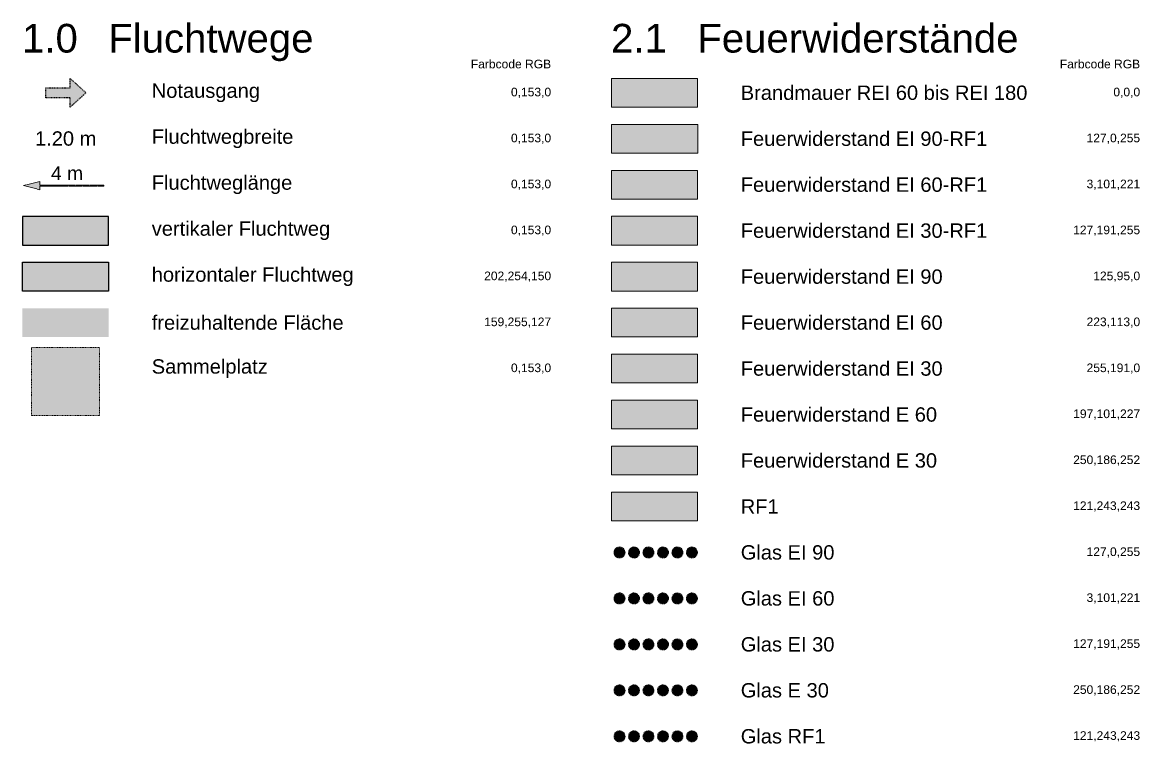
# Paper-space layout 'Layout1' of a CAD drawing. Header units: metres. Extents: x 6 to 406, y 9 to 566.
# Drawn here: x 6.1 to 200.5, y 440.2 to 565.7 of the extents above; entities that cross this region are included whole.
import ezdxf

# ---------------------------------------------------------------- set-up
doc = ezdxf.new("R2010")
doc.units = ezdxf.units.M
doc.header["$PDMODE"] = 3
doc.header["$PDSIZE"] = 0.01
doc.linetypes.add('AL_0_Ausgezogen', pattern=[1, 1, 0])
doc.layers.get('0').update_dxf_attribs({"linetype": 'AL_0_Ausgezogen', "lineweight": 18})
doc.layers.get('Defpoints').update_dxf_attribs({"linetype": 'AL_0_Ausgezogen', "lineweight": 18})
doc.layers.add('BS_Symbole', color=7, linetype='AL_0_Ausgezogen', lineweight=18)
doc.styles.add('ARIAL', font='arial.ttf')
doc.styles.add('Arial_30_S', font='arial.ttf', dxfattribs={"height": 3})
doc.styles.get("Standard").update_dxf_attribs({"font": 'arial.ttf'})
doc.dimstyles.new('EBBE_Linear_cm', dxfattribs={"dimtxt": 3, "dimasz": 2, "dimexe": 1.5, "dimexo": 2, "dimgap": 1, "dimtad": 1, "dimrnd": 0.01, "dimzin": 1, "dimdsep": 46, "dimtxsty": 'Arial_30_S', "dimcen": 0, "dimdle": 1.5, "dimclrd": 1, "dimclre": 1, "dimclrt": 1, "dimazin": 2, "dimtfac": 1, "dimtmove": 0, "dimatfit": 3, "dimfxl": 1, "dimtfillclr": 256, "dimtolj": 1, "dimtzin": 0, "dimarcsym": 2})
pattern_1 = [(0, (2587595.9456, 1210145.1666), (0, 6.985), [5.08, -1.905]), (90, (2587595.9456, 1210145.1666), (-6.985, 4e-16), [5.08, -1.905])]

# ---------------------------------------------------------------- blocks, each defined once
blk = doc.blocks.new('Freizuhaltende Flaeche')
at = {"linetype": 'ByBlock', "lineweight": 5, "true_color": 0x9fff7f}
h = blk.add_hatch(color=81, dxfattribs=at)
h.dxf.hatch_style = 1
h.paths.add_polyline_path([(750, -250), (750, 250), (-750, 250), (-750, -250)])
h.paths.add_polyline_path([(-596, -225), (-725, -96), (-725, 123), (-377, -225)], flags=0)
h.paths.add_polyline_path([(-725, 159), (-725, 225), (-572, 225), (-122, -225), (-341, -225)], flags=16)
h.paths.add_polyline_path([(-631, -225), (-725, -225), (-725, -131)], flags=0)
h.paths.add_polyline_path([(-537, 225), (-318, 225), (132, -225), (-87, -225)], flags=16)
h.paths.add_polyline_path([(-282, 225), (-63, 225), (387, -225), (168, -225)], flags=16)
h.paths.add_polyline_path([(-28, 225), (191, 225), (641, -225), (422, -225)], flags=16)
h.paths.add_polyline_path([(227, 225), (446, 225), (725, -54), (725, -225), (677, -225)], flags=16)
h.paths.add_polyline_path([(481, 225), (701, 225), (725, 201), (725, -19)], flags=0)
at = {"lineweight": 5, "true_color": 0xfafafa}
h = blk.add_hatch(color=7, dxfattribs=at)
h.paths.add_polyline_path([(-725, -225), (-631, -225), (-725, -131)], flags=0)
h.paths.add_polyline_path([(-725, 123), (-725, -96), (-596, -225), (-377, -225)], flags=0)
h.paths.add_polyline_path([(-572, 225), (-725, 225), (-725, 159), (-341, -225), (-122, -225)])
h.paths.add_polyline_path([(-87, -225), (132, -225), (-318, 225), (-537, 225)])
h.paths.add_polyline_path([(168, -225), (387, -225), (-63, 225), (-282, 225)])
h.paths.add_polyline_path([(191, 225), (-28, 225), (422, -225), (641, -225)])
h.paths.add_polyline_path([(446, 225), (227, 225), (677, -225), (725, -225), (725, -54)])
h.paths.add_polyline_path([(725, 201), (701, 225), (481, 225), (725, -19)], flags=0)
blk = doc.blocks.new('Horizontaler Fluchtweg')
at = {"linetype": 'Continuous', "lineweight": 5, "true_color": 0xcafe96}
blk.add_hatch(color=71, dxfattribs=at).paths.add_polyline_path([(-751, 250), (749, 250), (749, -250), (-751, -250)])
at = {"color": 7, "linetype": 'Continuous', "lineweight": 25, "flags": 128}
blk.add_lwpolyline([(-751, 250), (749, 250), (749, -250), (-751, -250)], close=True, dxfattribs=at)
blk = doc.blocks.new('Vertikaler Fluchtweg')
at = {"linetype": 'Continuous', "lineweight": 5, "true_color": 0x009900}
blk.add_hatch(color=94, dxfattribs=at).paths.add_polyline_path([(-752, -251), (748, -251), (748, 249), (-752, 249)])
at = {"color": 7, "linetype": 'Continuous', "lineweight": 25, "flags": 128}
blk.add_lwpolyline([(-752, -251), (748, -251), (748, 249), (-752, 249)], close=True, dxfattribs=at)
blk = doc.blocks.new('*U124')
at = {"true_color": 0x7fbfff}
h = blk.add_hatch(color=151, dxfattribs=at)
h.dxf.hatch_style = 1
edge = h.paths.add_edge_path()
edge.add_arc((0, 0), 80, 0, 360)
h = blk.add_hatch(color=151, dxfattribs=at)
h.dxf.hatch_style = 1
edge = h.paths.add_edge_path()
edge.add_arc((210, 0), 80, 0, 360)
h = blk.add_hatch(color=151, dxfattribs=at)
h.dxf.hatch_style = 1
edge = h.paths.add_edge_path()
edge.add_arc((420, 0), 80, 0, 360)
h = blk.add_hatch(color=151, dxfattribs=at)
h.dxf.hatch_style = 1
edge = h.paths.add_edge_path()
edge.add_arc((630, 0), 80, 0, 360)
h = blk.add_hatch(color=151, dxfattribs=at)
h.dxf.hatch_style = 1
edge = h.paths.add_edge_path()
edge.add_arc((840, 0), 80, 0, 360)
h = blk.add_hatch(color=151, dxfattribs=at)
h.dxf.hatch_style = 1
edge = h.paths.add_edge_path()
edge.add_arc((1050, 0), 80, 0, 360)
at = {"color": 151, "lineweight": 0, "true_color": 0x7fbfff}
for centre in [(0, 0), (210, 0), (420, 0), (630, 0), (840, 0), (1050, 0)]:
    blk.add_circle(centre, 80, dxfattribs=at)
blk = doc.blocks.new('*U125')
at = {"true_color": 0xfabafc}
h = blk.add_hatch(color=211, dxfattribs=at)
h.dxf.hatch_style = 1
edge = h.paths.add_edge_path()
edge.add_arc((0, 0), 80, 0, 360)
h = blk.add_hatch(color=211, dxfattribs=at)
h.dxf.hatch_style = 1
edge = h.paths.add_edge_path()
edge.add_arc((210, 0), 80, 0, 360)
h = blk.add_hatch(color=211, dxfattribs=at)
h.dxf.hatch_style = 1
edge = h.paths.add_edge_path()
edge.add_arc((420, 0), 80, 0, 360)
h = blk.add_hatch(color=211, dxfattribs=at)
h.dxf.hatch_style = 1
edge = h.paths.add_edge_path()
edge.add_arc((630, 0), 80, 0, 360)
h = blk.add_hatch(color=211, dxfattribs=at)
h.dxf.hatch_style = 1
edge = h.paths.add_edge_path()
edge.add_arc((840, 0), 80, 0, 360)
h = blk.add_hatch(color=211, dxfattribs=at)
h.dxf.hatch_style = 1
edge = h.paths.add_edge_path()
edge.add_arc((1050, 0), 80, 0, 360)
at = {"color": 211, "lineweight": 0, "true_color": 0xfabafc}
for centre in [(0, 0), (210, 0), (420, 0), (630, 0), (840, 0), (1050, 0)]:
    blk.add_circle(centre, 80, dxfattribs=at)
blk = doc.blocks.new('*U126')
at = {"true_color": 0x79f3f3}
h = blk.add_hatch(color=131, dxfattribs=at)
h.dxf.hatch_style = 1
edge = h.paths.add_edge_path()
edge.add_arc((0, 0), 80, 0, 360)
h = blk.add_hatch(color=131, dxfattribs=at)
h.dxf.hatch_style = 1
edge = h.paths.add_edge_path()
edge.add_arc((210, 0), 80, 0, 360)
h = blk.add_hatch(color=131, dxfattribs=at)
h.dxf.hatch_style = 1
edge = h.paths.add_edge_path()
edge.add_arc((420, 0), 80, 0, 360)
h = blk.add_hatch(color=131, dxfattribs=at)
h.dxf.hatch_style = 1
edge = h.paths.add_edge_path()
edge.add_arc((630, 0), 80, 0, 360)
h = blk.add_hatch(color=131, dxfattribs=at)
h.dxf.hatch_style = 1
edge = h.paths.add_edge_path()
edge.add_arc((840, 0), 80, 0, 360)
h = blk.add_hatch(color=131, dxfattribs=at)
h.dxf.hatch_style = 1
edge = h.paths.add_edge_path()
edge.add_arc((1050, 0), 80, 0, 360)
at = {"color": 131, "lineweight": 0, "true_color": 0x79f3f3}
for centre in [(0, 0), (210, 0), (420, 0), (630, 0), (840, 0), (1050, 0)]:
    blk.add_circle(centre, 80, dxfattribs=at)
blk = doc.blocks.new('Brandmauer REI 60 bis REI 180')
at = {"linetype": 'Continuous', "lineweight": 5}
h = blk.add_hatch(color=7, dxfattribs=at)
h.dxf.hatch_style = 1
h.paths.add_polyline_path([(-750, -250), (750, -250), (750, 250), (-750, 250)])
at = {"color": 7, "linetype": 'Continuous', "lineweight": 5}
blk.add_lwpolyline([(-750, -250), (750, -250), (750, 250), (-750, 250)], close=True, dxfattribs=at)
blk = doc.blocks.new('Feuerwiderstand EI 90-RF1')
at = {"linetype": 'Continuous', "lineweight": 5, "true_color": 0x7f00ff}
h = blk.add_hatch(color=190, dxfattribs=at)
h.dxf.hatch_style = 1
h.paths.add_polyline_path([(-749, -250), (751, -250), (751, 250), (-749, 250)])
at = {"color": 190, "linetype": 'Continuous', "lineweight": 5, "true_color": 0x7f00ff}
blk.add_lwpolyline([(-749, -250), (751, -250), (751, 250), (-749, 250)], close=True, dxfattribs=at)
blk = doc.blocks.new('Feuerwiderstand EI 60-RF1')
at = {"linetype": 'Continuous', "lineweight": 5, "true_color": 0x0365dd}
h = blk.add_hatch(color=152, dxfattribs=at)
h.dxf.hatch_style = 1
h.paths.add_polyline_path([(-750, -250), (750, -250), (750, 250), (-750, 250)])
at = {"color": 152, "linetype": 'Continuous', "lineweight": 5, "true_color": 0x0365dd}
blk.add_lwpolyline([(-750, -250), (750, -250), (750, 250), (-750, 250)], close=True, dxfattribs=at)
blk = doc.blocks.new('Feuerwiderstand EI 90')
at = {"linetype": 'Continuous', "lineweight": 5, "true_color": 0x7d5f00}
h = blk.add_hatch(color=46, dxfattribs=at)
h.dxf.hatch_style = 1
h.paths.add_polyline_path([(-750, -250), (750, -250), (750, 250), (-750, 250)])
at = {"color": 46, "linetype": 'Continuous', "lineweight": 5, "true_color": 0x7d5f00}
blk.add_lwpolyline([(-750, -250), (750, -250), (750, 250), (-750, 250)], close=True, dxfattribs=at)
blk = doc.blocks.new('Feuerwiderstand EI 60')
at = {"linetype": 'Continuous', "lineweight": 5, "true_color": 0xdf7100}
h = blk.add_hatch(color=32, dxfattribs=at)
h.dxf.hatch_style = 1
h.paths.add_polyline_path([(-750, -249), (750, -249), (750, 251), (-750, 251)])
at = {"color": 32, "linetype": 'Continuous', "lineweight": 5, "true_color": 0xdf7100}
blk.add_lwpolyline([(-750, -249), (750, -249), (750, 251), (-750, 251)], close=True, dxfattribs=at)
blk = doc.blocks.new('Feuerwiderstand EI 30')
at = {"linetype": 'Continuous', "lineweight": 5, "true_color": 0xffbf00}
h = blk.add_hatch(color=40, dxfattribs=at)
h.dxf.hatch_style = 1
h.paths.add_polyline_path([(-750, -250), (750, -250), (750, 250), (-750, 250)])
at = {"color": 40, "linetype": 'Continuous', "lineweight": 5, "true_color": 0xffbf00}
blk.add_lwpolyline([(-750, -250), (750, -250), (750, 250), (-750, 250)], close=True, dxfattribs=at)
blk = doc.blocks.new('Feuerwiderstand E 60')
at = {"linetype": 'Continuous', "lineweight": 5, "true_color": 0xc565e3}
h = blk.add_hatch(color=213, dxfattribs=at)
h.dxf.hatch_style = 1
h.paths.add_polyline_path([(-750, -250), (750, -250), (750, 250), (-750, 250)])
at = {"color": 213, "linetype": 'Continuous', "lineweight": 5, "true_color": 0xc565e3}
blk.add_lwpolyline([(-750, -250), (750, -250), (750, 250), (-750, 250)], close=True, dxfattribs=at)
blk = doc.blocks.new('Feuerwiderstand E 30')
at = {"linetype": 'Continuous', "lineweight": 5, "true_color": 0xfabafc}
h = blk.add_hatch(color=211, dxfattribs=at)
h.dxf.hatch_style = 1
h.paths.add_polyline_path([(-750, -250), (750, -250), (750, 250), (-750, 250)])
at = {"color": 211, "linetype": 'Continuous', "lineweight": 5, "true_color": 0xfabafc}
blk.add_lwpolyline([(-750, -250), (750, -250), (750, 250), (-750, 250)], close=True, dxfattribs=at)
blk = doc.blocks.new('Feuerwiderstand RF1')
at = {"linetype": 'Continuous', "lineweight": 5, "true_color": 0x79f3f3}
h = blk.add_hatch(color=131, dxfattribs=at)
h.dxf.hatch_style = 1
h.paths.add_polyline_path([(-751, -250), (749, -250), (749, 250), (-751, 250)])
at = {"color": 131, "linetype": 'Continuous', "lineweight": 5, "true_color": 0x79f3f3}
blk.add_lwpolyline([(-751, -250), (749, -250), (749, 250), (-751, 250)], close=True, dxfattribs=at)
blk = doc.blocks.new('Notausgang')
at = {"lineweight": 5, "true_color": 0x007700}
h = blk.add_hatch(color=96, dxfattribs=at)
h.dxf.hatch_style = 1
h.paths.add_polyline_path([(80, 250), (80, 85), (-345, 85), (-345, -85), (80, -85), (80, -250), (355, 0)])
at = {"color": 7, "lineweight": 25}
blk.add_lwpolyline([(-345, 85), (80, 85), (80, 250), (355, 0), (80, -250), (80, -85), (-345, -85)], close=True, dxfattribs=at)
blk = doc.blocks.new('Sammelplatz')
at = {"lineweight": 0, "true_color": 0xfafafa}
h = blk.add_hatch(color=7, dxfattribs=at)
h.paths.add_polyline_path([(455, 454), (-455, 454), (-455, -456), (455, -456)])
h.paths.add_polyline_path([(446, 445), (446, -447), (-446, -447), (-446, 445)], flags=16)
h.paths.add_polyline_path([(-238, 382), (-191, 334), (-191, 189), (-335, 190), (-383, 237), (-274, 237), (-382, 345), (-346, 380), (-238, 273)], flags=0)
h.paths.add_polyline_path([(-55, 133, -1), (-120, 133, -1)], flags=0)
h.paths.add_polyline_path([(32, 186, -1), (-33, 186, -1)], flags=0)
h.paths.add_polyline_path([(-125, 90), (-50, 90, -0.414214), (-8, 48), (-8, -41, -1), (-34, -41), (-34, 47), (-46, 47), (-46, -201, -1), (-82, -201), (-82, -58), (-92, -58), (-92, -201, -1), (-129, -201), (-129, 47), (-140, 47), (-140, -41, -1), (-167, -41), (-167, 48, -0.414214)], flags=0)
h.paths.add_polyline_path([(120, 133, -1), (54, 133, -1)], flags=0)
h.paths.add_polyline_path([(190, 334), (238, 382), (238, 273), (346, 380), (381, 345), (273, 237), (382, 237), (334, 190), (190, 189)], flags=0)
h.paths.add_polyline_path([(50, 90), (124, 90, -0.414214), (166, 48), (166, -41, -1), (140, -41), (140, 47), (129, 47), (129, -201, -1), (92, -201), (92, -58), (82, -58), (82, -201, -1), (45, -201), (45, 47), (34, 47), (34, -41, -1), (8, -41), (8, 48, -0.414214)], flags=0)
h.paths.add_polyline_path([(-191, -191), (-191, -335), (-238, -383), (-238, -274), (-346, -382), (-382, -347), (-274, -239), (-383, -239), (-335, -191)], flags=0)
h.paths.add_polyline_path([(190, -191), (334, -191), (382, -239), (273, -239), (381, -347), (346, -382), (238, -274), (238, -383), (190, -335)], flags=0)
at = {"linetype": 'Continuous', "lineweight": 0, "true_color": 0x009900}
h = blk.add_hatch(color=94, dxfattribs=at)
h.paths.add_polyline_path([(446, 445), (-446, 445), (-446, -447), (446, -447)])
h.paths.add_polyline_path([(-191, 189), (-335, 190), (-383, 237), (-274, 237), (-382, 345), (-346, 380), (-238, 273), (-238, 382), (-191, 334)], flags=16)
h.paths.add_polyline_path([(32, 186, -1), (-33, 186, -1)], flags=16)
h.paths.add_polyline_path([(-55, 133, -1), (-120, 133, -1)], flags=16)
h.paths.add_polyline_path([(-50, 90, -0.414214), (-8, 48), (-8, -41, -1), (-34, -41), (-34, 47), (-46, 47), (-46, -201, -1), (-82, -201), (-82, -58), (-92, -58), (-92, -201, -1), (-129, -201), (-129, 47), (-140, 47), (-140, -41, -1), (-167, -41), (-167, 48, -0.414214), (-125, 90)], flags=16)
h.paths.add_polyline_path([(120, 133, -1), (54, 133, -1)], flags=16)
h.paths.add_polyline_path([(50, 90), (124, 90, -0.414214), (166, 48), (166, -41, -1), (140, -41), (140, 47), (129, 47), (129, -201, -1), (92, -201), (92, -58), (82, -58), (82, -201, -1), (45, -201), (45, 47), (34, 47), (34, -41, -1), (8, -41), (8, 48, -0.414214)], flags=16)
h.paths.add_polyline_path([(190, 334), (238, 382), (238, 273), (346, 380), (381, 345), (273, 237), (382, 237), (334, 190), (190, 189)], flags=16)
h.paths.add_polyline_path([(-191, -191), (-191, -335), (-238, -383), (-238, -274), (-346, -382), (-382, -347), (-274, -239), (-383, -239), (-335, -191)], flags=16)
h.paths.add_polyline_path([(190, -191), (334, -191), (382, -239), (273, -239), (381, -347), (346, -382), (238, -274), (238, -383), (190, -335)], flags=16)
at = {"color": 94, "lineweight": 0, "true_color": 0x009900}
blk.add_lwpolyline([(-455, -456), (-455, 454), (455, 454), (455, -456)], close=True, dxfattribs=at)
blk = doc.blocks.new('Fluchtwegbreite')
at = {"color": 94, "true_color": 0x009900, "insert": (2, 3), "char_height": 250, "attachment_point": 5, "style": 'ARIAL'}
blk.add_mtext_dynamic_manual_height_columns('1.20 m', width=1155.53, gutter_width=1250, heights=[0], dxfattribs=at)
blk = doc.blocks.new('Feuerwiderstand EI 30-RF1')
at = {"linetype": 'Continuous', "lineweight": 5}
h = blk.add_hatch(color=151, dxfattribs=at)
h.dxf.hatch_style = 1
h.paths.add_polyline_path([(-750, -249), (750, -249), (750, 251), (-750, 251)])
at = {"color": 151, "linetype": 'Continuous', "lineweight": 5}
blk.add_lwpolyline([(-750, -249), (750, -249), (750, 251), (-750, 251)], close=True, dxfattribs=at)
blk = doc.blocks.new('*U123')
at = {"true_color": 0x7f00ff}
h = blk.add_hatch(color=190, dxfattribs=at)
h.dxf.hatch_style = 1
edge = h.paths.add_edge_path()
edge.add_arc((0, 0), 80, 0, 360)
h = blk.add_hatch(color=190, dxfattribs=at)
h.dxf.hatch_style = 1
edge = h.paths.add_edge_path()
edge.add_arc((210, 0), 80, 0, 360)
h = blk.add_hatch(color=190, dxfattribs=at)
h.dxf.hatch_style = 1
edge = h.paths.add_edge_path()
edge.add_arc((420, 0), 80, 0, 360)
h = blk.add_hatch(color=190, dxfattribs=at)
h.dxf.hatch_style = 1
edge = h.paths.add_edge_path()
edge.add_arc((630, 0), 80, 0, 360)
h = blk.add_hatch(color=190, dxfattribs=at)
h.dxf.hatch_style = 1
edge = h.paths.add_edge_path()
edge.add_arc((840, 0), 80, 0, 360)
h = blk.add_hatch(color=190, dxfattribs=at)
h.dxf.hatch_style = 1
edge = h.paths.add_edge_path()
edge.add_arc((1050, 0), 80, 0, 360)
at = {"color": 190, "lineweight": 0, "true_color": 0x7f00ff}
for centre in [(0, 0), (210, 0), (420, 0), (630, 0), (840, 0), (1050, 0)]:
    blk.add_circle(centre, 80, dxfattribs=at)
blk = doc.blocks.new('*U127')
at = {"true_color": 0x0365dd}
h = blk.add_hatch(color=152, dxfattribs=at)
h.dxf.hatch_style = 1
edge = h.paths.add_edge_path()
edge.add_arc((0, 0), 80, 0, 360)
h = blk.add_hatch(color=152, dxfattribs=at)
h.dxf.hatch_style = 1
edge = h.paths.add_edge_path()
edge.add_arc((210, 0), 80, 0, 360)
h = blk.add_hatch(color=152, dxfattribs=at)
h.dxf.hatch_style = 1
edge = h.paths.add_edge_path()
edge.add_arc((420, 0), 80, 0, 360)
h = blk.add_hatch(color=152, dxfattribs=at)
h.dxf.hatch_style = 1
edge = h.paths.add_edge_path()
edge.add_arc((630, 0), 80, 0, 360)
h = blk.add_hatch(color=152, dxfattribs=at)
h.dxf.hatch_style = 1
edge = h.paths.add_edge_path()
edge.add_arc((840, 0), 80, 0, 360)
h = blk.add_hatch(color=152, dxfattribs=at)
h.dxf.hatch_style = 1
edge = h.paths.add_edge_path()
edge.add_arc((1050, 0), 80, 0, 360)
at = {"color": 152, "lineweight": 0, "true_color": 0x0365dd}
for centre in [(0, 0), (210, 0), (420, 0), (630, 0), (840, 0), (1050, 0)]:
    blk.add_circle(centre, 80, dxfattribs=at)
blk = doc.blocks.new('*D135')
at = {"layer": 'Defpoints', "color": 0, "transparency": 16777216}
for p in [(9.055, 0), (14.389, 0), (14.389, -0.04)]:
    blk.add_point(p, dxfattribs=at)
at = {"color": 94, "true_color": 0x009900, "transparency": 16777216, "insert": (11.722, 0.9), "char_height": 1, "attachment_point": 5}
blk.add_mtext('\\A1;4 m', dxfattribs=at)
blk = doc.blocks.new('*U134')
at = {"lineweight": 0, "true_color": 0x009900}
h = blk.add_hatch(dxfattribs=at)
h.set_pattern_fill('ANGLE', color=94)
h.set_pattern_definition(pattern_1)
h.paths.add_polyline_path([(9.755, 0.04), (9.755, 0.3), (8.555, 0), (9.755, -0.3), (9.755, -0.04), (14.389, -0.04), (14.389, 0.04)])
h = blk.add_hatch(dxfattribs=at)
h.set_pattern_fill('ANGLE', color=94)
h.set_pattern_definition(pattern_1)
h.paths.add_polyline_path([(9.755, 0.04), (9.755, 0.3), (8.555, 0), (9.755, -0.3), (9.755, -0.04), (14.389, -0.04), (14.389, 0.04)])
h = blk.add_hatch(color=94, dxfattribs=at)
h.dxf.hatch_style = 1
h.paths.add_polyline_path([(9.755, 0.04), (9.755, 0.3), (8.555, 0), (9.755, -0.3), (9.755, -0.04), (14.389, -0.04), (14.389, 0.04)])
at = {"color": 94, "lineweight": 0, "true_color": 0x009900}
blk.add_lwpolyline([(9.755, 0.04), (9.755, 0.3), (8.555, 0), (9.755, -0.3), (9.755, -0.04), (14.389, -0.04), (14.389, 0.04)], close=True, dxfattribs=at)
dim = blk.add_linear_dim(base=(14.389, 0), p1=(9.055, 0), p2=(14.389, -0.04), dimstyle='EBBE_Linear_cm', override={"dimscale": 1, "dimtxt": 1, "dimexe": 0, "dimgap": 0.4, "dimdec": 0, "dimlfac": 0.7, "dimpost": ' m', "dimtxsty": 'Standard', "dimsah": 1, "dimdle": 0, "dimse1": 1, "dimse2": 1, "dimsd1": 1, "dimsd2": 1, "dimclrt": 94, "dimtix": 0, "dimtofl": 1, "dimtmove": 0, "dimatfit": 3})
dim.commit()
dim.dimension.update_dxf_attribs({"geometry": '*D135', "text_midpoint": (11.722, 0.9)})

psp = doc.layouts.get("Layout1")

# ---------------------------------------------------------------- block references
at = {"xscale": 0.012, "yscale": 0.012, "zscale": 0.012}
psp.add_blockref('*U127', (110.03, 465.42), dxfattribs=at)
at = {"layer": 'BS_Symbole'}
for name, p, xscale, yscale, zscale in [('Notausgang', (13.63, 553.42), 0.01, 0.01, 0.01), ('Brandmauer REI 60 bis REI 180', (116.13, 553.42), 0.01, 0.01, 0.01), ('Fluchtwegbreite', (13.63, 545.42), 0.01, 0.01, 0.01), ('Feuerwiderstand EI 90-RF1', (116.13, 545.42), 0.01, 0.01, 0.01), ('*U134', (-14.24, 537.27), 2.4, 2.4, 2.4), ('Feuerwiderstand EI 60-RF1', (116.13, 537.42), 0.01, 0.01, 0.01), ('Vertikaler Fluchtweg', (13.63, 529.42), 0.01, 0.01, 0.01), ('Feuerwiderstand EI 30-RF1', (116.13, 529.42), 0.01, 0.01, 0.01), ('Horizontaler Fluchtweg', (13.63, 521.42), 0.01, 0.01, 0.01), ('Feuerwiderstand EI 90', (116.13, 521.42), 0.01, 0.01, 0.01), ('Freizuhaltende Flaeche', (13.63, 513.42), 0.01, 0.01, 0.01), ('Feuerwiderstand EI 60', (116.13, 513.42), 0.01, 0.01, 0.01), ('Sammelplatz', (13.63, 503.21), 0.013, 0.013, 0.013), ('Feuerwiderstand EI 30', (116.13, 505.42), 0.01, 0.01, 0.01), ('Feuerwiderstand E 60', (116.13, 497.42), 0.01, 0.01, 0.01), ('Feuerwiderstand E 30', (116.13, 489.42), 0.01, 0.01, 0.01), ('Feuerwiderstand RF1', (116.13, 481.42), 0.01, 0.01, 0.01), ('*U123', (110.03, 473.42), 0.012, 0.012, 0.012), ('*U124', (110.03, 457.42), 0.012, 0.012, 0.012), ('*U125', (110.03, 449.42), 0.012, 0.012, 0.012), ('*U126', (110.03, 441.42), 0.012, 0.012, 0.012)]:
    psp.add_blockref(name, p, dxfattribs=dict(at, xscale=xscale, yscale=yscale, zscale=zscale))

# ---------------------------------------------------------------- texts
at = {"layer": 'BS_Symbole', "style": 'ARIAL'}
for s, width, insert, char_height, attachment_point in [('\\pxt3;1.0^IFluchtwege', 154.9529, (6.06, 565.42), 5, 1), ('\\pxt3;2.1^IFeuerwiderstände', 154.9529, (108.56, 565.42), 5, 1), ('\\pxt3;Farbcode RGB', 19.9248, (98.13, 558.42), 1.5, 6), ('\\pxt3;Farbcode RGB', 19.9248, (200.63, 558.42), 1.5, 6), ('\\pxt3;Notausgang', 50.0119, (28.63, 553.42), 2.5, 4), ('\\pxt3;0,153,0', 11.6735, (98.13, 553.42), 1.5, 6), ('\\pxt3;Brandmauer REI 60 bis REI 180', 50.0119, (131.13, 553.42), 2.5, 4), ('\\pxt3;0,0,0', 11.6735, (200.63, 553.42), 1.5, 6), ('\\pxt3;Fluchtwegbreite', 50.0119, (28.63, 545.42), 2.5, 4), ('\\pxt3;Feuerwiderstand EI 90-RF1', 60.1268, (131.13, 545.42), 2.5, 4), ('\\pxt3;0,153,0', 11.6735, (98.13, 545.42), 1.5, 6), ('\\pxt3;127,0,255', 11.6735, (200.63, 545.42), 1.5, 6), ('\\pxt3;Fluchtweglänge', 50.0119, (28.63, 537.42), 2.5, 4), ('\\pxt3;Feuerwiderstand EI 60-RF1', 60.1268, (131.13, 537.42), 2.5, 4), ('\\pxt3;0,153,0', 11.6735, (98.13, 537.42), 1.5, 6), ('\\pxt3;3,101,221', 11.6735, (200.63, 537.42), 1.5, 6), ('\\pxt3;vertikaler Fluchtweg', 50.0119, (28.63, 529.42), 2.5, 4), ('\\pxt3;Feuerwiderstand EI 30-RF1', 60.1268, (131.13, 529.42), 2.5, 4), ('\\pxt3;0,153,0', 11.6735, (98.13, 529.42), 1.5, 6), ('\\pxt3;127,191,255', 11.6735, (200.63, 529.42), 1.5, 6), ('\\pxt3;horizontaler Fluchtweg', 50.0119, (28.63, 521.42), 2.5, 4), ('\\pxt3;202,254,150', 11.6735, (98.13, 521.42), 1.5, 6), ('\\pxt3;Feuerwiderstand EI 90', 60.1268, (131.13, 521.42), 2.5, 4), ('\\pxt3;125,95,0', 11.6735, (200.63, 521.42), 1.5, 6), ('\\pxt3;freizuhaltende Fläche', 50.0119, (28.63, 513.42), 2.5, 4), ('\\pxt3;159,255,127', 11.6735, (98.13, 513.42), 1.5, 6), ('\\pxt3;Feuerwiderstand EI 60', 60.1268, (131.13, 513.42), 2.5, 4), ('\\pxt3;223,113,0', 11.6735, (200.63, 513.42), 1.5, 6), ('\\pxt3;Sammelplatz', 50.0119, (28.63, 505.42), 2.5, 4), ('\\pxt3;0,153,0', 11.6735, (98.13, 505.42), 1.5, 6), ('\\pxt3;Feuerwiderstand EI 30', 60.1268, (131.13, 505.42), 2.5, 4), ('\\pxt3;255,191,0', 11.6735, (200.63, 505.42), 1.5, 6), ('\\pxt3;Feuerwiderstand E 60', 60.1268, (131.13, 497.42), 2.5, 4), ('\\pxt3;197,101,227', 11.6735, (200.63, 497.42), 1.5, 6), ('\\pxt3;Feuerwiderstand E 30', 60.1268, (131.13, 489.42), 2.5, 4), ('\\pxt3;250,186,252', 11.6735, (200.63, 489.42), 1.5, 6), ('\\pxt3;RF1', 60.1268, (131.13, 481.42), 2.5, 4), ('\\pxt3;121,243,243', 11.6735, (200.63, 481.42), 1.5, 6), ('\\pxt3;Glas EI 90', 60.1268, (131.13, 473.42), 2.5, 4), ('\\pxt3;127,0,255', 11.6735, (200.63, 473.42), 1.5, 6), ('\\pxt3;Glas EI 60', 60.1268, (131.13, 465.42), 2.5, 4), ('\\pxt3;3,101,221', 11.6735, (200.63, 465.42), 1.5, 6), ('\\pxt3;Glas EI 30', 60.1268, (131.13, 457.42), 2.5, 4), ('\\pxt3;127,191,255', 11.6735, (200.63, 457.42), 1.5, 6), ('\\pxt3;Glas E 30', 60.1268, (131.13, 449.42), 2.5, 4), ('\\pxt3;250,186,252', 11.6735, (200.63, 449.42), 1.5, 6), ('\\pxt3;Glas RF1', 60.1268, (131.13, 441.42), 2.5, 4), ('\\pxt3;121,243,243', 11.6735, (200.63, 441.42), 1.5, 6)]:
    psp.add_mtext_dynamic_manual_height_columns(s, width=width, gutter_width=12.5, heights=[0], dxfattribs=dict(at, insert=insert, char_height=char_height, attachment_point=attachment_point))

doc.saveas('drawing.dxf')
